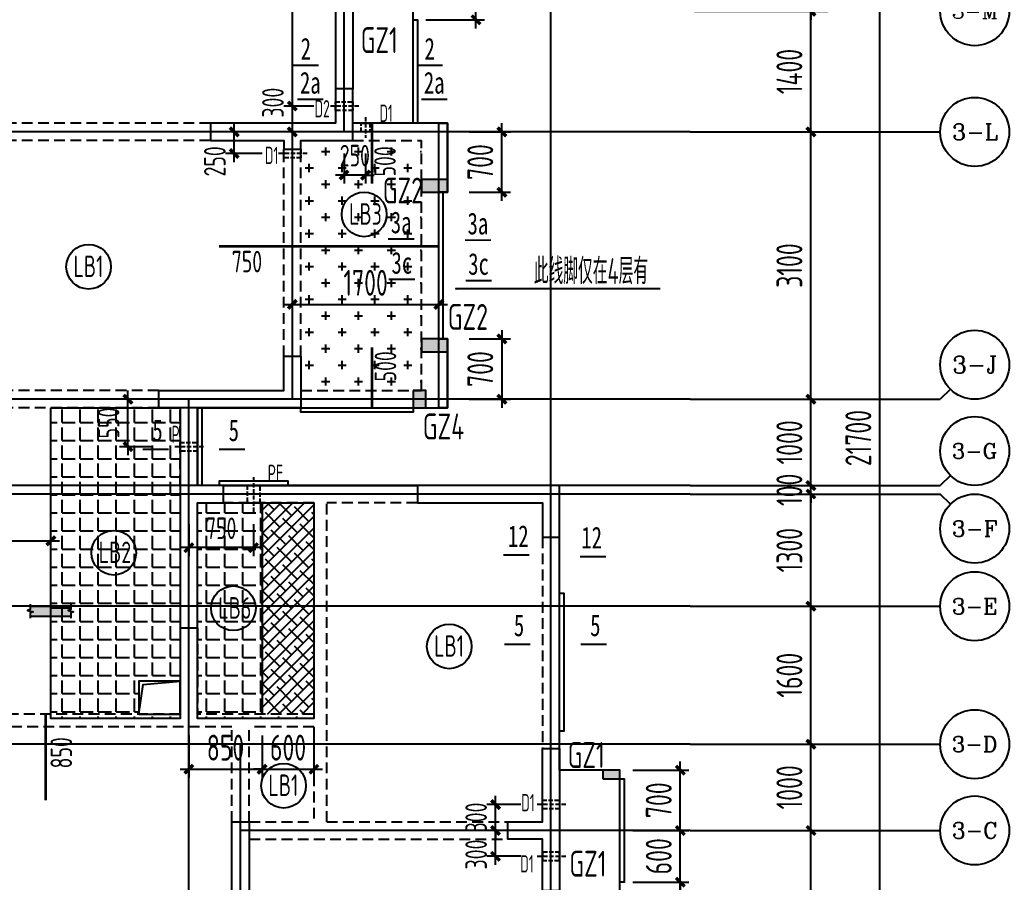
# Model space of a CAD drawing. Header units: millimetres. Extents: x -133666 to 880576, y -269375 to 86941.
# Drawn here: x 206039 to 217515, y 5109 to 15109 of the extents above; entities that cross this region are included whole.
import ezdxf
from ezdxf.enums import TextEntityAlignment as Align

# ---------------------------------------------------------------- set-up
doc = ezdxf.new("R2010")
doc.units = ezdxf.units.MM
doc.header["$LTSCALE"] = 1000
for name, pattern in [('CENTER', [50.8, 31.75, -6.35, 6.35, -6.35]), ('CONTINOUS', [0]), ('DASH', [0.35, 0.25, -0.1]), ('HIDDEN2', [0.1875, 0.125, -0.0625])]:
    doc.linetypes.add(name, pattern=pattern)
doc.layers.get('0').update_dxf_attribs({"linetype": 'CONTINUOUS'})
doc.layers.get('Defpoints').update_dxf_attribs({"color": 6, "linetype": 'CONTINUOUS'})
for name, color, linetype in [('A-外装饰线脚', 7, 'CONTINUOUS'), ('A-线脚看线', 9, 'CONTINUOUS'), ('A-设备穿墙洞', 161, 'CONTINUOUS'), ('AXIS', 253, 'CENTER'), ('AXIS_TEXT', 7, 'CONTINUOUS'), ('DIM', 3, 'CONTINUOUS'), ('DIM1', 3, 'CONTINUOUS'), ('JG1', 3, 'CONTINUOUS'), ('填充', 8, 'CONTINUOUS'), ('墙', 6, 'CONTINUOUS'), ('挑板', 3, 'CONTINUOUS'), ('板筋', 6, 'CONTINUOUS'), ('柱', 2, 'CONTINUOUS'), ('梁', 4, 'HIDDEN2'), ('模板线', 3, 'CONTINUOUS'), ('洞口', 5, 'CONTINUOUS'), ('钢筋_文字', 7, 'CONTINUOUS'), ('钢筋长度标注', 7, 'CONTINUOUS')]:
    doc.layers.add(name, color=color, linetype=linetype)
doc.styles.add('_TCH_AXIS', font='COMPLEX', dxfattribs={"bigfont": 'GBCBIG'})
doc.styles.add('COMPLEX', font='COMPLEX')
doc.styles.add('TSSD_BOLD', font='tssdeng2.shx', dxfattribs={"width": 0.7, "height": 250, "bigfont": 'CHINA.shx'})
doc.styles.add('TSSD_Dimension', font='tssdeng.shx', dxfattribs={"width": 0.7, "bigfont": 'Hztxt.shx'})
doc.styles.add('ZZ', font='tssdeng.shx', dxfattribs={"width": 0.7, "bigfont": 'tssdchn.shx'})
doc.styles.add('zzt', font='tssdeng.shx', dxfattribs={"width": 0.7, "height": 300, "bigfont": 'tssdchn.shx'})
doc.styles.add('钢筋长度', font='tssdeng.shx', dxfattribs={"width": 0.7, "height": 300, "bigfont": 'tssdchn.shx'})
doc.styles.add('黑体', font='simhei.ttf')
doc.dimstyles.new('DIM_1_100', dxfattribs={"dimtxt": 300, "dimasz": 100, "dimexe": 200, "dimexo": 50, "dimgap": 100, "dimtad": 1, "dimdec": 0, "dimzin": 0, "dimdsep": 46, "dimtxsty": 'zzt', "dimblk": 'ARCHTICK', "dimcen": 0, "dimclrt": 7, "dimadec": 0, "dimazin": 0, "dimtfac": 1, "dimtdec": 0, "dimtix": 1, "dimtmove": 2, "dimatfit": 0, "dimldrblk": 'ARCHTICK', "dimfxl": 0, "dimtolj": 1, "dimarcsym": 0})
doc.dimstyles.new('TSSD_100_100', dxfattribs={"dimtxt": 300, "dimasz": 100, "dimexe": 100, "dimexo": 250, "dimgap": 100, "dimtad": 1, "dimdec": 0, "dimzin": 0, "dimdsep": 46, "dimtxsty": 'ZZ', "dimblk": 'ARCHTICK', "dimcen": 0, "dimdle": 100, "dimclrd": 256, "dimclrt": 7, "dimadec": 0, "dimazin": 0, "dimtfac": 1, "dimtdec": 0, "dimtix": 1, "dimtmove": 2, "dimatfit": 3, "dimfxl": 0, "dimtolj": 1, "dimtzin": 0, "dimarcsym": 0})
pattern_1 = [(0, (164200, 1008.83), (0, 209.55), [152.4, -57.15]), (90, (164200, 1008.83), (-209.55, 1e-14), [152.4, -57.15])]

# ---------------------------------------------------------------- blocks, each defined once
blk = doc.blocks.new('_ArchTick')
at = {"color": 0, "linetype": 'ByBlock', "const_width": 0.4}
blk.add_lwpolyline([(-0.5, -0.5), (0.5, 0.5)], dxfattribs=at)
blk = doc.blocks.new('*D1068')
at = {"layer": 'Defpoints', "color": 0}
for p in [(208000, 7059), (208850, 7059), (208850, 6419)]:
    blk.add_point(p, dxfattribs=at)
at = {"layer": 'DIM', "color": 0, "lineweight": -2}
for p, q in [((208000, 6809), (208000, 6319)), ((208850, 6809), (208850, 6319))]:
    blk.add_line(p, q, dxfattribs=at)
at = {"layer": 'DIM', "lineweight": -2}
blk.add_line((207900, 6419), (208950, 6419), dxfattribs=at)
at = {"layer": 'DIM', "lineweight": -2, "xscale": 100, "yscale": 100, "zscale": 100, "rotation": 180}
blk.add_blockref('_ArchTick', (208000, 6419), dxfattribs=at)
at = {"layer": 'DIM', "lineweight": -2, "xscale": 100, "yscale": 100, "zscale": 100}
blk.add_blockref('_ArchTick', (208850, 6419), dxfattribs=at)
at = {"layer": 'DIM', "color": 7, "insert": (208425, 6669), "char_height": 300, "attachment_point": 5, "style": 'ZZ'}
blk.add_mtext('\\A1;850', dxfattribs=at)
blk = doc.blocks.new('*D1069')
at = {"layer": 'Defpoints', "color": 0}
for p in [(208850, 7059), (209450, 7059), (209450, 6419)]:
    blk.add_point(p, dxfattribs=at)
at = {"layer": 'DIM', "color": 0, "lineweight": -2}
for p, q in [((208850, 6809), (208850, 6319)), ((209450, 6809), (209450, 6319))]:
    blk.add_line(p, q, dxfattribs=at)
at = {"layer": 'DIM', "lineweight": -2}
for p, q in [((208850, 6419), (208750, 6419)), ((208850, 6419), (209450, 6419)), ((209450, 6419), (209550, 6419))]:
    blk.add_line(p, q, dxfattribs=at)
at = {"layer": 'DIM', "lineweight": -2, "xscale": 100, "yscale": 100, "zscale": 100}
blk.add_blockref('_ArchTick', (208850, 6419), dxfattribs=at)
at = {"layer": 'DIM', "lineweight": -2, "xscale": 100, "yscale": 100, "zscale": 100, "rotation": 180}
blk.add_blockref('_ArchTick', (209450, 6419), dxfattribs=at)
at = {"layer": 'DIM', "color": 7, "insert": (209150, 6669), "char_height": 300, "attachment_point": 5, "style": 'ZZ'}
blk.add_mtext('\\A1;600', dxfattribs=at)
blk = doc.blocks.new('*D1071')
at = {"layer": 'Defpoints', "color": 0}
for p in [(210900, 11809), (209200, 11019), (210900, 11019)]:
    blk.add_point(p, dxfattribs=at)
at = {"layer": 'DIM', "color": 0, "lineweight": -2}
for p, q in [((209200, 11269), (209200, 11909)), ((210900, 11269), (210900, 11909))]:
    blk.add_line(p, q, dxfattribs=at)
at = {"layer": 'DIM', "lineweight": -2}
blk.add_line((209100, 11809), (211000, 11809), dxfattribs=at)
at = {"layer": 'DIM', "lineweight": -2, "xscale": 100, "yscale": 100, "zscale": 100, "rotation": 180}
blk.add_blockref('_ArchTick', (209200, 11809), dxfattribs=at)
at = {"layer": 'DIM', "lineweight": -2, "xscale": 100, "yscale": 100, "zscale": 100}
blk.add_blockref('_ArchTick', (210900, 11809), dxfattribs=at)
at = {"layer": 'DIM', "color": 7, "insert": (210050, 12059), "char_height": 300, "attachment_point": 5, "style": 'ZZ'}
blk.add_mtext('\\A1;1700', dxfattribs=at)
blk = doc.blocks.new('*D1089')
at = {"layer": 'Defpoints', "color": 0}
for p in [(206400, 9069), (205000, 8409), (206400, 8409)]:
    blk.add_point(p, dxfattribs=at)
at = {"layer": 'DIM', "lineweight": -2}
blk.add_line((204900, 9069), (206500, 9069), dxfattribs=at)
at = {"layer": 'DIM', "color": 0, "lineweight": -2}
for p, q in [((205000, 8659), (205000, 9169)), ((206400, 8659), (206400, 9169))]:
    blk.add_line(p, q, dxfattribs=at)
at = {"layer": 'DIM', "lineweight": -2, "xscale": 100, "yscale": 100, "zscale": 100, "rotation": 180}
blk.add_blockref('_ArchTick', (205000, 9069), dxfattribs=at)
at = {"layer": 'DIM', "lineweight": -2, "xscale": 100, "yscale": 100, "zscale": 100}
blk.add_blockref('_ArchTick', (206400, 9069), dxfattribs=at)
at = {"layer": 'DIM', "color": 7, "insert": (205700, 9319), "char_height": 300, "attachment_point": 5, "style": 'ZZ'}
blk.add_mtext('\\A1;1400', dxfattribs=at)
blk = doc.blocks.new('*D1122')
at = {"layer": 'Defpoints', "color": 0}
for p in [(212900, 6409), (213700, 6409), (212900, 5709)]:
    blk.add_point(p, dxfattribs=at)
at = {"layer": 'DIM', "lineweight": -2}
blk.add_line((213700, 5609), (213700, 6509), dxfattribs=at)
at = {"layer": 'DIM', "color": 0, "lineweight": -2}
for p, q in [((213150, 6409), (213800, 6409)), ((213150, 5709), (213800, 5709))]:
    blk.add_line(p, q, dxfattribs=at)
at = {"layer": 'DIM', "lineweight": -2, "xscale": 100, "yscale": 100, "zscale": 100}
for p, rotation in [((213700, 6409), 90), ((213700, 5709), 270)]:
    blk.add_blockref('_ArchTick', p, dxfattribs=dict(at, rotation=rotation))
at = {"layer": 'DIM', "color": 7, "insert": (213450, 6059), "char_height": 300, "attachment_point": 5, "rotation": 90, "style": 'ZZ'}
blk.add_mtext('\\A1;700', dxfattribs=at)
blk = doc.blocks.new('*D1123')
at = {"layer": 'Defpoints', "color": 0}
for p in [(211000, 11409), (211000, 10709), (211630, 10709)]:
    blk.add_point(p, dxfattribs=at)
at = {"layer": 'DIM', "lineweight": -2}
blk.add_line((211630, 11509), (211630, 10609), dxfattribs=at)
at = {"layer": 'DIM', "color": 0, "lineweight": -2}
for p, q in [((211250, 11409), (211730, 11409)), ((211250, 10709), (211730, 10709))]:
    blk.add_line(p, q, dxfattribs=at)
at = {"layer": 'DIM', "lineweight": -2, "xscale": 100, "yscale": 100, "zscale": 100}
for p, rotation in [((211630, 11409), 90), ((211630, 10709), 270)]:
    blk.add_blockref('_ArchTick', p, dxfattribs=dict(at, rotation=rotation))
at = {"layer": 'DIM', "color": 7, "insert": (211380, 11059), "char_height": 300, "attachment_point": 5, "rotation": 90, "style": 'ZZ'}
blk.add_mtext('\\A1;700', dxfattribs=at)
blk = doc.blocks.new('*D1124')
at = {"layer": 'Defpoints', "color": 0}
for p in [(211000, 13809), (211630, 13809), (211000, 13109)]:
    blk.add_point(p, dxfattribs=at)
at = {"layer": 'DIM', "lineweight": -2}
blk.add_line((211630, 13009), (211630, 13909), dxfattribs=at)
at = {"layer": 'DIM', "color": 0, "lineweight": -2}
for p, q in [((211250, 13809), (211730, 13809)), ((211250, 13109), (211730, 13109))]:
    blk.add_line(p, q, dxfattribs=at)
at = {"layer": 'DIM', "lineweight": -2, "xscale": 100, "yscale": 100, "zscale": 100}
for p, rotation in [((211630, 13809), 90), ((211630, 13109), 270)]:
    blk.add_blockref('_ArchTick', p, dxfattribs=dict(at, rotation=rotation))
at = {"layer": 'DIM', "color": 7, "insert": (211380, 13459), "char_height": 300, "attachment_point": 5, "rotation": 90, "style": 'ZZ'}
blk.add_mtext('\\A1;700', dxfattribs=at)
blk = doc.blocks.new('*D1125')
at = {"layer": 'Defpoints', "color": 0}
for p in [(210500, 17109), (211330, 17109), (210500, 15109)]:
    blk.add_point(p, dxfattribs=at)
at = {"layer": 'DIM', "color": 0, "lineweight": -2}
for p, q in [((210750, 17109), (211430, 17109)), ((210750, 15109), (211430, 15109))]:
    blk.add_line(p, q, dxfattribs=at)
at = {"layer": 'DIM', "lineweight": -2}
blk.add_line((211330, 15009), (211330, 17209), dxfattribs=at)
at = {"layer": 'DIM', "lineweight": -2, "xscale": 100, "yscale": 100, "zscale": 100}
for p, rotation in [((211330, 17109), 90), ((211330, 15109), 270)]:
    blk.add_blockref('_ArchTick', p, dxfattribs=dict(at, rotation=rotation))
at = {"layer": 'DIM', "color": 7, "insert": (211080, 16109), "char_height": 300, "attachment_point": 5, "rotation": 90, "style": 'ZZ'}
blk.add_mtext('\\A1;2000', dxfattribs=at)
blk = doc.blocks.new('$1292675')
at = {"layer": 'JG1'}
blk.add_hatch(color=8, dxfattribs=at).paths.add_polyline_path([(502, 20), (502, 64), (470, 74), (534, 91), (502, 101), (502, 140), (262, 140), (262, 120), (32, 120), (32, 101), (64, 91), (0, 74), (32, 64), (32, 20)])
for p, q in [((262, 120), (32, 120)), ((502, 140), (262, 140)), ((262, 140), (262, 120)), ((32, 20), (502, 20))]:
    blk.add_line(p, q, dxfattribs=at)
for points in [[(32, 165), (32, 101), (64, 91), (0, 74), (32, 64), (32, 0)], [(502, 165), (502, 101), (534, 91), (470, 74), (502, 64), (502, 0)]]:
    blk.add_lwpolyline(points, dxfattribs=at)
blk = doc.blocks.new('$1830090')
at = {"layer": '模板线', "color": 4, "const_width": 22.7}
for points in [[(0, 13), (302, 13)], [(891, 0), (1193, 0)]]:
    blk.add_lwpolyline(points, dxfattribs=at)
at = {"layer": '模板线', "color": 0, "style": '黑体', "width": 0.7}
for p in [(151, 206), (1041, 193)]:
    blk.add_text('3a', height=252, dxfattribs=at).set_placement(p, align=Align.MIDDLE_CENTER)
blk = doc.blocks.new('$1971917')
at = {"layer": '模板线', "color": 4, "const_width": 22.7}
for points in [[(0, 13), (302, 13)], [(891, 0), (1193, 0)]]:
    blk.add_lwpolyline(points, dxfattribs=at)
at = {"layer": '模板线', "color": 0, "style": '黑体', "width": 0.7}
for p in [(151, 206), (1041, 193)]:
    blk.add_text('3c', height=252, dxfattribs=at).set_placement(p, align=Align.MIDDLE_CENTER)
blk = doc.blocks.new('$1479726')
at = {"layer": '模板线', "color": 4, "const_width": 22.7}
for points in [[(0, 0), (302, 0)], [(886, 0), (1188, 0)]]:
    blk.add_lwpolyline(points, dxfattribs=at)
at = {"layer": '模板线', "color": 0, "style": '黑体', "width": 0.7}
for p in [(172, 220), (1057, 220)]:
    blk.add_text('5', height=252, dxfattribs=at).set_placement(p, align=Align.MIDDLE_CENTER)
blk = doc.blocks.new('$1893412')
at = {"layer": '模板线', "color": 4, "const_width": 22.7}
for points in [[(0, 17), (302, 17)], [(886, 0), (1188, 0)]]:
    blk.add_lwpolyline(points, dxfattribs=at)
at = {"layer": '模板线', "color": 0, "style": '黑体', "width": 0.7}
for p in [(172, 237), (1023, 220)]:
    blk.add_text('12', height=252, dxfattribs=at).set_placement(p, align=Align.MIDDLE_CENTER)
blk = doc.blocks.new('$1324012')
at = {"layer": '模板线', "color": 4, "const_width": 22.7}
for points in [[(0, 0), (302, 0)], [(1438, 0), (1740, 0)]]:
    blk.add_lwpolyline(points, dxfattribs=at)
at = {"layer": '模板线', "color": 0, "style": '黑体', "width": 0.7}
for p in [(151, 193), (1588, 193)]:
    blk.add_text('2', height=252, dxfattribs=at).set_placement(p, align=Align.MIDDLE_CENTER)
blk = doc.blocks.new('$1710966')
at = {"layer": '模板线', "color": 4, "const_width": 22.7}
for points in [[(0, 0), (302, 0)], [(1438, 0), (1740, 0)]]:
    blk.add_lwpolyline(points, dxfattribs=at)
at = {"layer": '模板线', "color": 0, "style": '黑体', "width": 0.7}
for p in [(151, 193), (1588, 193)]:
    blk.add_text('2a', height=252, dxfattribs=at).set_placement(p, align=Align.MIDDLE_CENTER)
blk = doc.blocks.new('*D1045')
at = {"layer": 'Defpoints', "color": 0}
for p in [(212900, 5109), (213700, 5109), (212900, 3109)]:
    blk.add_point(p, dxfattribs=at)
at = {"layer": 'DIM', "lineweight": -2}
blk.add_line((213700, 3009), (213700, 5209), dxfattribs=at)
at = {"layer": 'DIM', "color": 0, "lineweight": -2}
for p, q in [((213150, 5109), (213800, 5109)), ((213150, 3109), (213800, 3109))]:
    blk.add_line(p, q, dxfattribs=at)
at = {"layer": 'DIM', "lineweight": -2, "xscale": 100, "yscale": 100, "zscale": 100}
for p, rotation in [((213700, 5109), 90), ((213700, 3109), 270)]:
    blk.add_blockref('_ArchTick', p, dxfattribs=dict(at, rotation=rotation))
at = {"layer": 'DIM', "color": 7, "insert": (213450, 4109), "char_height": 300, "attachment_point": 5, "rotation": 90, "style": 'ZZ'}
blk.add_mtext('\\A1;2000', dxfattribs=at)
blk = doc.blocks.new('*D1046')
at = {"layer": 'Defpoints', "color": 0}
for p in [(212900, 5709), (213700, 5709), (212900, 5109)]:
    blk.add_point(p, dxfattribs=at)
at = {"layer": 'DIM', "lineweight": -2}
for p, q in [((213700, 5709), (213700, 5809)), ((213700, 5109), (213700, 5709)), ((213700, 5109), (213700, 5009))]:
    blk.add_line(p, q, dxfattribs=at)
at = {"layer": 'DIM', "color": 0, "lineweight": -2}
for p, q in [((213150, 5709), (213800, 5709)), ((213150, 5109), (213800, 5109))]:
    blk.add_line(p, q, dxfattribs=at)
at = {"layer": 'DIM', "lineweight": -2, "xscale": 100, "yscale": 100, "zscale": 100}
for p, rotation in [((213700, 5709), 270), ((213700, 5109), 90)]:
    blk.add_blockref('_ArchTick', p, dxfattribs=dict(at, rotation=rotation))
at = {"layer": 'DIM', "color": 7, "insert": (213450, 5409), "char_height": 300, "attachment_point": 5, "rotation": 90, "style": 'ZZ'}
blk.add_mtext('\\A1;600', dxfattribs=at)
blk = doc.blocks.new('$1642317')
at = {"layer": '洞口'}
blk.add_lwpolyline([(43120, 0), (43600, 0), (43600, 380), (43120, 380)], close=True, dxfattribs=at)
blk.add_lwpolyline([(43120, 0), (43168, 342), (43600, 380)], dxfattribs=at)
blk = doc.blocks.new('*D887')
at = {"layer": 'Defpoints', "color": 0}
for p in [(49615, 4700), (51015, 4700), (49615, 0)]:
    blk.add_point(p, dxfattribs=at)
at = {"layer": 'DIM1', "color": 0, "lineweight": -2}
for p, q in [((49665, 4700), (51215, 4700)), ((51015, 0), (51015, 4700)), ((49665, 0), (51215, 0))]:
    blk.add_line(p, q, dxfattribs=at)
at = {"layer": 'DIM1', "color": 0, "lineweight": -2, "xscale": 100, "yscale": 100, "zscale": 100}
for p, rotation in [((51015, 4700), 90), ((51015, 0), 270)]:
    blk.add_blockref('_ArchTick', p, dxfattribs=dict(at, rotation=rotation))
at = {"layer": 'DIM1', "color": 7, "insert": (50765, 2350), "char_height": 300, "attachment_point": 5, "rotation": 90, "style": 'zzt'}
blk.add_mtext('\\A1;4700', dxfattribs=at)
blk = doc.blocks.new('*D888')
at = {"layer": 'Defpoints', "color": 0}
for p in [(49615, 5700), (51015, 5700), (49615, 4700)]:
    blk.add_point(p, dxfattribs=at)
at = {"layer": 'DIM1', "color": 0, "lineweight": -2}
for p, q in [((49665, 5700), (51215, 5700)), ((51015, 4700), (51015, 5700)), ((49665, 4700), (51215, 4700))]:
    blk.add_line(p, q, dxfattribs=at)
at = {"layer": 'DIM1', "color": 0, "lineweight": -2, "xscale": 100, "yscale": 100, "zscale": 100}
for p, rotation in [((51015, 5700), 90), ((51015, 4700), 270)]:
    blk.add_blockref('_ArchTick', p, dxfattribs=dict(at, rotation=rotation))
at = {"layer": 'DIM1', "color": 7, "insert": (50765, 5200), "char_height": 300, "attachment_point": 5, "rotation": 90, "style": 'zzt'}
blk.add_mtext('\\A1;1000', dxfattribs=at)
blk = doc.blocks.new('*D889')
at = {"layer": 'Defpoints', "color": 0}
for p in [(49615, 7300), (51015, 7300), (49615, 5700)]:
    blk.add_point(p, dxfattribs=at)
at = {"layer": 'DIM1', "color": 0, "lineweight": -2}
for p, q in [((49665, 7300), (51215, 7300)), ((51015, 5700), (51015, 7300)), ((49665, 5700), (51215, 5700))]:
    blk.add_line(p, q, dxfattribs=at)
at = {"layer": 'DIM1', "color": 0, "lineweight": -2, "xscale": 100, "yscale": 100, "zscale": 100}
for p, rotation in [((51015, 7300), 90), ((51015, 5700), 270)]:
    blk.add_blockref('_ArchTick', p, dxfattribs=dict(at, rotation=rotation))
at = {"layer": 'DIM1', "color": 7, "insert": (50765, 6500), "char_height": 300, "attachment_point": 5, "rotation": 90, "style": 'zzt'}
blk.add_mtext('\\A1;1600', dxfattribs=at)
blk = doc.blocks.new('*D890')
at = {"layer": 'Defpoints', "color": 0}
for p in [(49615, 8600), (51015, 8600), (49615, 7300)]:
    blk.add_point(p, dxfattribs=at)
at = {"layer": 'DIM1', "color": 0, "lineweight": -2}
for p, q in [((49665, 8600), (51215, 8600)), ((51015, 7300), (51015, 8600)), ((49665, 7300), (51215, 7300))]:
    blk.add_line(p, q, dxfattribs=at)
at = {"layer": 'DIM1', "color": 0, "lineweight": -2, "xscale": 100, "yscale": 100, "zscale": 100}
for p, rotation in [((51015, 8600), 90), ((51015, 7300), 270)]:
    blk.add_blockref('_ArchTick', p, dxfattribs=dict(at, rotation=rotation))
at = {"layer": 'DIM1', "color": 7, "insert": (50765, 7950), "char_height": 300, "attachment_point": 5, "rotation": 90, "style": 'zzt'}
blk.add_mtext('\\A1;1300', dxfattribs=at)
blk = doc.blocks.new('*D891')
at = {"layer": 'Defpoints', "color": 0}
for p in [(49615, 8700), (51015, 8700), (49615, 8600)]:
    blk.add_point(p, dxfattribs=at)
at = {"layer": 'DIM1', "color": 0, "lineweight": -2}
for p, q in [((51015, 8700), (51015, 8800)), ((49665, 8700), (51215, 8700)), ((51015, 8600), (51015, 8700)), ((49665, 8600), (51215, 8600)), ((51015, 8600), (51015, 8500))]:
    blk.add_line(p, q, dxfattribs=at)
at = {"layer": 'DIM1', "color": 0, "lineweight": -2, "xscale": 100, "yscale": 100, "zscale": 100}
for p, rotation in [((51015, 8700), 270), ((51015, 8600), 90)]:
    blk.add_blockref('_ArchTick', p, dxfattribs=dict(at, rotation=rotation))
at = {"layer": 'DIM1', "color": 7, "insert": (50765, 8650), "char_height": 300, "attachment_point": 5, "rotation": 90, "style": 'zzt'}
blk.add_mtext('\\A1;100', dxfattribs=at)
blk = doc.blocks.new('*D892')
at = {"layer": 'Defpoints', "color": 0}
for p in [(49615, 9700), (51015, 9700), (49615, 8700)]:
    blk.add_point(p, dxfattribs=at)
at = {"layer": 'DIM1', "color": 0, "lineweight": -2}
for p, q in [((49665, 9700), (51215, 9700)), ((51015, 8700), (51015, 9700)), ((49665, 8700), (51215, 8700))]:
    blk.add_line(p, q, dxfattribs=at)
at = {"layer": 'DIM1', "color": 0, "lineweight": -2, "xscale": 100, "yscale": 100, "zscale": 100}
for p, rotation in [((51015, 9700), 90), ((51015, 8700), 270)]:
    blk.add_blockref('_ArchTick', p, dxfattribs=dict(at, rotation=rotation))
at = {"layer": 'DIM1', "color": 7, "insert": (50765, 9200), "char_height": 300, "attachment_point": 5, "rotation": 90, "style": 'zzt'}
blk.add_mtext('\\A1;1000', dxfattribs=at)
blk = doc.blocks.new('*D893')
at = {"layer": 'Defpoints', "color": 0}
for p in [(49615, 12800), (51015, 12800), (49615, 9700)]:
    blk.add_point(p, dxfattribs=at)
at = {"layer": 'DIM1', "color": 0, "lineweight": -2}
for p, q in [((49665, 12800), (51215, 12800)), ((51015, 9700), (51015, 12800)), ((49665, 9700), (51215, 9700))]:
    blk.add_line(p, q, dxfattribs=at)
at = {"layer": 'DIM1', "color": 0, "lineweight": -2, "xscale": 100, "yscale": 100, "zscale": 100}
for p, rotation in [((51015, 12800), 90), ((51015, 9700), 270)]:
    blk.add_blockref('_ArchTick', p, dxfattribs=dict(at, rotation=rotation))
at = {"layer": 'DIM1', "color": 7, "insert": (50765, 11250), "char_height": 300, "attachment_point": 5, "rotation": 90, "style": 'zzt'}
blk.add_mtext('\\A1;3100', dxfattribs=at)
blk = doc.blocks.new('*D894')
at = {"layer": 'Defpoints', "color": 0}
for p in [(49615, 14200), (51015, 14200), (49615, 12800)]:
    blk.add_point(p, dxfattribs=at)
at = {"layer": 'DIM1', "color": 0, "lineweight": -2}
for p, q in [((49665, 14200), (51215, 14200)), ((51015, 12800), (51015, 14200)), ((49665, 12800), (51215, 12800))]:
    blk.add_line(p, q, dxfattribs=at)
at = {"layer": 'DIM1', "color": 0, "lineweight": -2, "xscale": 100, "yscale": 100, "zscale": 100}
for p, rotation in [((51015, 14200), 90), ((51015, 12800), 270)]:
    blk.add_blockref('_ArchTick', p, dxfattribs=dict(at, rotation=rotation))
at = {"layer": 'DIM1', "color": 7, "insert": (50765, 13500), "char_height": 300, "attachment_point": 5, "rotation": 90, "style": 'zzt'}
blk.add_mtext('\\A1;1400', dxfattribs=at)
blk = doc.blocks.new('*D895')
at = {"layer": 'Defpoints', "color": 0}
for p in [(49615, 14600), (51015, 14600), (49615, 14200)]:
    blk.add_point(p, dxfattribs=at)
at = {"layer": 'DIM1', "color": 0, "lineweight": -2}
for p, q in [((51015, 14600), (51015, 14700)), ((49665, 14600), (51215, 14600)), ((51015, 14200), (51015, 14600)), ((49665, 14200), (51215, 14200)), ((51015, 14200), (51015, 14100))]:
    blk.add_line(p, q, dxfattribs=at)
at = {"layer": 'DIM1', "color": 0, "lineweight": -2, "xscale": 100, "yscale": 100, "zscale": 100}
for p, rotation in [((51015, 14600), 270), ((51015, 14200), 90)]:
    blk.add_blockref('_ArchTick', p, dxfattribs=dict(at, rotation=rotation))
at = {"layer": 'DIM1', "color": 7, "insert": (50765, 14400), "char_height": 300, "attachment_point": 5, "rotation": 90, "style": 'zzt'}
blk.add_mtext('\\A1;400', dxfattribs=at)
blk = doc.blocks.new('*D899')
at = {"layer": 'Defpoints', "color": 0}
for p in [(49615, 20100), (51815, 20100), (49615, -1600)]:
    blk.add_point(p, dxfattribs=at)
at = {"layer": 'DIM1', "color": 0, "lineweight": -2}
for p, q in [((49665, 20100), (52015, 20100)), ((51815, -1600), (51815, 20100)), ((49665, -1600), (52015, -1600))]:
    blk.add_line(p, q, dxfattribs=at)
at = {"layer": 'DIM1', "color": 0, "lineweight": -2, "xscale": 100, "yscale": 100, "zscale": 100}
for p, rotation in [((51815, 20100), 90), ((51815, -1600), 270)]:
    blk.add_blockref('_ArchTick', p, dxfattribs=dict(at, rotation=rotation))
at = {"layer": 'DIM1', "color": 7, "insert": (51565, 9250), "char_height": 300, "attachment_point": 5, "rotation": 90, "style": 'zzt'}
blk.add_mtext('\\A1;21700', dxfattribs=at)
blk = doc.blocks.new('_AXISO')
blk.add_circle((0, 0), 0.5)
at = {"layer": 'AXIS_TEXT', "style": 'COMPLEX', "width": 1.041667}
blk.add_attdef('A', text='', height=0.56, dxfattribs=at).set_placement((-0.25, -0.28), (0.25, -0.28), align=Align.FIT)
blk = doc.blocks.new('$1466424')
at = {"layer": '板筋', "const_width": 30}
for points in [[(46025, 13904), (46025, 14604)], [(44250, 13176), (46800, 13176)], [(46025, 11304), (46025, 12004)], [(42238, 6754), (42238, 7754)]]:
    blk.add_lwpolyline(points, dxfattribs=at)
at = {"layer": '钢筋_文字'}
for centre in [(45933, 13547, 0), (42737, 12940, 0), (43029, 9624, 0), (44416, 8980, 0), (46920, 8538, 0), (44998, 6923)]:
    blk.add_circle(centre, 259, dxfattribs=at)
at = {"layer": '钢筋_文字', "style": 'TSSD_BOLD', "width": 0.7}
for s, p in [('LB3', (45758, 13427, 0)), ('LB1', (42562, 12820, 0)), ('LB2', (42854, 9504, 0)), ('LB6', (44241, 8859, 0)), ('LB1', (46745, 8418, 0)), ('LB1', (44823, 6803))]:
    blk.add_text(s, height=250, dxfattribs=at).set_placement(p)
at = {"layer": '钢筋长度标注', "style": '钢筋长度', "width": 0.7}
for s, p in [('500', (46300, 13987)), ('500', (46305, 11610)), ('850', (42545, 7123))]:
    blk.add_text(s, height=250, rotation=90, dxfattribs=at).set_placement(p)
blk.add_text('750', height=250, dxfattribs=at).set_placement((44397, 12875))
blk = doc.blocks.new('$133032')
at = {"layer": '挑板'}
blk.add_lwpolyline([(48900, 5800), (48900, 7200), (48200, 7200), (48200, 10500), (44000, 10500), (44000, 11400), (46900, 11400), (46900, 12200), (46800, 12200), (46800, 13900), (46900, 13900), (46900, 14700), (46500, 14700), (46500, 16000)], dxfattribs=at)
blk = doc.blocks.new('$1839168')
at = {"layer": '柱'}
blk.add_hatch(color=8, dxfattribs=at).paths.add_polyline_path([(0, 200), (0, 0), (100, 0), (100, 200)])
at = {"layer": '柱', "color": 3, "elevation": 0}
blk.add_lwpolyline([(0, 200), (0, 0), (100, 0), (100, 200)], close=True, dxfattribs=at)
blk = doc.blocks.new('$1981617')
at = {"layer": '柱'}
blk.add_hatch(color=8, dxfattribs=at).paths.add_polyline_path([(150, 0), (150, 300), (0, 300), (0, 0)])
at = {"layer": '柱', "color": 3, "elevation": 0}
blk.add_lwpolyline([(150, 0), (150, 300), (0, 300), (0, 0)], close=True, dxfattribs=at)
blk = doc.blocks.new('$1617331')
at = {"layer": '柱'}
blk.add_hatch(color=8, dxfattribs=at).paths.add_polyline_path([(200, 150), (0, 150), (0, 0), (200, 0)])
at = {"layer": '柱', "color": 3, "elevation": 0}
blk.add_lwpolyline([(200, 150), (0, 150), (0, 0), (200, 0)], close=True, dxfattribs=at)
blk = doc.blocks.new('$1222607')
at = {"layer": '柱', "rotation": 90}
for name, p in [('$1981617', (46900, 13900, 0)), ('$1981617', (46900, 12050, 0)), ('$1617331', (46650, 11400, 0)), ('$1839168', (48900, 7100, 0))]:
    blk.add_blockref(name, p, dxfattribs=at)
blk = doc.blocks.new('$1413619')
at = {"layer": 'A-线脚看线', "color": 5, "elevation": 0}
for points in [[(46550, 15850), (46600, 15850), (46600, 14650)], [(46900, 12150), (46900, 13850)], [(44100, 11350), (44100, 10450)], [(46550, 11350), (46550, 11300), (45250, 11300), (45250, 11350)], [(45100, 10450), (45100, 10500), (44300, 10500), (44300, 10450)], [(48250, 9200), (48300, 9200), (48300, 7600), (48250, 7600)], [(48950, 7050), (49000, 7050), (49000, 5850), (48950, 5850)]]:
    blk.add_lwpolyline(points, dxfattribs=at)
blk = doc.blocks.new('$1295222')
at = {"layer": 'A-外装饰线脚', "color": 23, "elevation": 0}
for points in [[(46900, 14850), (47000, 14850), (47000, 14050), (46900, 14050)], [(46900, 12350), (47000, 12350), (47000, 11550), (46900, 11550)]]:
    blk.add_lwpolyline(points, dxfattribs=at)
blk = doc.blocks.new('$1276262')
at = {"layer": 'A-设备穿墙洞', "linetype": 'DASH', "ltscale": 0.2}
for points in [[(3018, 9317), (2683, 9317)], [(3600, 8963), (3600, 8563)], [(7221, 5167), (6883, 5167)], [(7221, 4567), (6883, 4567)], [(7221, 1267), (6883, 1267)], [(50, 339), (50, 0)]]:
    blk.add_lwpolyline(points, dxfattribs=at)
for points in [[(2950, 9367), (2950, 9267), (2750, 9267), (2750, 9367)], [(3675, 8867), (3525, 8867), (3525, 8667), (3675, 8667)], [(6950, 5117), (6950, 5217), (7150, 5217), (7150, 5117)], [(6950, 4617), (6950, 4517), (7150, 4517), (7150, 4617)], [(6950, 1317), (6950, 1217), (7150, 1217), (7150, 1317)], [(0, 67), (100, 67), (100, 267), (0, 267)]]:
    blk.add_lwpolyline(points, close=True, dxfattribs=at)
at = {"layer": 'A-设备穿墙洞', "color": 7, "linetype": 'DASH', "ltscale": 0.2, "style": 'zzt', "width": 0.6}
for s, p in [('P', (2648, 9360)), ('PF', (3765, 8908)), ('D1', (6705, 5089)), ('D1', (6694, 4380)), ('D1', (6694, 1082)), ('D2', (207, 331))]:
    blk.add_text(s, height=200, dxfattribs=at).set_placement(p)
blk = doc.blocks.new('*D1030')
at = {"layer": 'Defpoints', "color": 0}
for p in [(48357, 5248), (48900, 5248, 0), (48900, 4948)]:
    blk.add_point(p, dxfattribs=at)
at = {"layer": 'DIM1', "color": 3, "lineweight": -2}
for p, q in [((48357, 4848), (48357, 5348)), ((48650, 5248), (48257, 5248)), ((48650, 4948), (48257, 4948))]:
    blk.add_line(p, q, dxfattribs=at)
at = {"layer": 'DIM1', "color": 3, "lineweight": -2, "xscale": 100, "yscale": 100, "zscale": 100}
for p, rotation in [((48357, 5248), 90), ((48357, 4948), 270)]:
    blk.add_blockref('_ArchTick', p, dxfattribs=dict(at, rotation=rotation))
at = {"layer": 'DIM1', "color": 7, "insert": (48132, 4969), "char_height": 250, "attachment_point": 5, "rotation": 90, "style": 'TSSD_Dimension'}
blk.add_mtext('\\A1;300', dxfattribs=at)
blk = doc.blocks.new('*D1031')
at = {"layer": 'Defpoints', "color": 0}
for p in [(48357, 5548), (48900, 5548), (48900, 5248, 0)]:
    blk.add_point(p, dxfattribs=at)
at = {"layer": 'DIM1', "color": 3, "lineweight": -2}
for p, q in [((48357, 5548), (48357, 5648)), ((48650, 5548), (48257, 5548)), ((48357, 5248), (48357, 5548)), ((48650, 5248), (48257, 5248)), ((48357, 5248), (48357, 5148))]:
    blk.add_line(p, q, dxfattribs=at)
at = {"layer": 'DIM1', "color": 3, "lineweight": -2, "xscale": 100, "yscale": 100, "zscale": 100}
for p, rotation in [((48357, 5548), 270), ((48357, 5248), 90)]:
    blk.add_blockref('_ArchTick', p, dxfattribs=dict(at, rotation=rotation))
at = {"layer": 'DIM1', "color": 7, "insert": (48132, 5398), "char_height": 250, "attachment_point": 5, "rotation": 90, "style": 'TSSD_Dimension'}
blk.add_mtext('\\A1;300', dxfattribs=at)
blk = doc.blocks.new('*D1032')
at = {"layer": 'Defpoints', "color": 0}
for p in [(44800, 9048, 0), (45550, 9048), (44800, 8527)]:
    blk.add_point(p, dxfattribs=at)
at = {"layer": 'DIM1', "color": 3, "lineweight": -2}
for p, q in [((44800, 8798), (44800, 8427)), ((45550, 8798), (45550, 8427)), ((45650, 8527), (44700, 8527))]:
    blk.add_line(p, q, dxfattribs=at)
at = {"layer": 'DIM1', "color": 3, "lineweight": -2, "xscale": 100, "yscale": 100, "zscale": 100, "rotation": 180}
blk.add_blockref('_ArchTick', (44800, 8527), dxfattribs=at)
at = {"layer": 'DIM1', "color": 3, "lineweight": -2, "xscale": 100, "yscale": 100, "zscale": 100}
blk.add_blockref('_ArchTick', (45550, 8527), dxfattribs=at)
at = {"layer": 'DIM1', "color": 7, "insert": (45175, 8752), "char_height": 250, "attachment_point": 5, "style": 'TSSD_Dimension'}
blk.add_mtext('\\A1;750', dxfattribs=at)
blk = doc.blocks.new('*D1033')
at = {"layer": 'Defpoints', "color": 0}
for p in [(44094, 10248), (44633, 10248, 0), (44633, 9698)]:
    blk.add_point(p, dxfattribs=at)
at = {"layer": 'DIM1', "color": 3, "lineweight": -2}
for p, q in [((44094, 10248), (44094, 10348)), ((44383, 10248), (43994, 10248)), ((44094, 9698), (44094, 10248)), ((44383, 9698), (43994, 9698)), ((44094, 9698), (44094, 9598))]:
    blk.add_line(p, q, dxfattribs=at)
at = {"layer": 'DIM1', "color": 3, "lineweight": -2, "xscale": 100, "yscale": 100, "zscale": 100}
for p, rotation in [((44094, 10248), 270), ((44094, 9698), 90)]:
    blk.add_blockref('_ArchTick', p, dxfattribs=dict(at, rotation=rotation))
at = {"layer": 'DIM1', "color": 7, "insert": (43869, 9973), "char_height": 250, "attachment_point": 5, "rotation": 90, "style": 'TSSD_Dimension'}
blk.add_mtext('\\A1;550', dxfattribs=at)
blk = doc.blocks.new('*D1034')
at = {"layer": 'Defpoints', "color": 0}
for p in [(45326, 13348), (45900, 13348, 0), (45900, 13098, 0)]:
    blk.add_point(p, dxfattribs=at)
at = {"layer": 'DIM1', "color": 3, "lineweight": -2}
for p, q in [((45326, 12998), (45326, 13448)), ((45650, 13348), (45226, 13348)), ((45650, 13098), (45226, 13098))]:
    blk.add_line(p, q, dxfattribs=at)
at = {"layer": 'DIM1', "color": 3, "lineweight": -2, "xscale": 100, "yscale": 100, "zscale": 100}
for p, rotation in [((45326, 13348), 90), ((45326, 13098), 270)]:
    blk.add_blockref('_ArchTick', p, dxfattribs=dict(at, rotation=rotation))
at = {"layer": 'DIM1', "color": 7, "insert": (45101, 13006), "char_height": 250, "attachment_point": 5, "rotation": 90, "style": 'TSSD_Dimension'}
blk.add_mtext('\\A1;250', dxfattribs=at)
blk = doc.blocks.new('*D1035')
at = {"layer": 'Defpoints', "color": 0}
for p in [(46500, 13648), (46000, 13348), (46500, 13348, 0)]:
    blk.add_point(p, dxfattribs=at)
at = {"layer": 'DIM1', "color": 3, "lineweight": -2}
for p, q in [((46000, 13748), (46000, 13248)), ((46250, 13648), (45900, 13648)), ((46250, 13348), (45900, 13348))]:
    blk.add_line(p, q, dxfattribs=at)
at = {"layer": 'DIM1', "color": 3, "lineweight": -2, "xscale": 100, "yscale": 100, "zscale": 100}
for p, rotation in [((46000, 13648), 90), ((46000, 13348), 270)]:
    blk.add_blockref('_ArchTick', p, dxfattribs=dict(at, rotation=rotation))
at = {"layer": 'DIM1', "color": 7, "insert": (45775, 13687), "char_height": 250, "attachment_point": 5, "rotation": 90, "style": 'TSSD_Dimension'}
blk.add_mtext('\\A1;300', dxfattribs=at)
blk = doc.blocks.new('*D1036')
at = {"layer": 'Defpoints', "color": 0}
for p in [(46600, 13348, 0), (46850, 13348), (46600, 12848)]:
    blk.add_point(p, dxfattribs=at)
at = {"layer": 'DIM1', "color": 3, "lineweight": -2}
for p, q in [((46600, 13098), (46600, 12748)), ((46850, 13098), (46850, 12748)), ((46600, 12848), (46500, 12848)), ((46850, 12848), (46600, 12848)), ((46850, 12848), (46950, 12848))]:
    blk.add_line(p, q, dxfattribs=at)
at = {"layer": 'DIM1', "color": 3, "lineweight": -2, "xscale": 100, "yscale": 100, "zscale": 100}
blk.add_blockref('_ArchTick', (46600, 12848), dxfattribs=at)
at = {"layer": 'DIM1', "color": 3, "lineweight": -2, "xscale": 100, "yscale": 100, "zscale": 100, "rotation": 180}
blk.add_blockref('_ArchTick', (46850, 12848), dxfattribs=at)
at = {"layer": 'DIM1', "color": 7, "insert": (46725, 13073), "char_height": 250, "attachment_point": 5, "style": 'TSSD_Dimension'}
blk.add_mtext('\\A1;250', dxfattribs=at)
blk = doc.blocks.new('$1783196')
at = {"layer": 'AXIS'}
for p, q in [((50234.9, 15688.3), (50234.9, 27859.5)), ((50834.9, 18788.3), (50834.9, 27859.5)), ((53234.9, 3480), (53234.9, 27859.5)), ((54849.9, 18788.3), (27334.9, 18788.3)), ((54849.9, 15688.3), (46034.9, 15688.3)), ((49034.9, 3480), (49034.9, 15688.3)), ((54849.9, 14688.3), (4360, 14688.3)), ((54849.9, 14588.3), (46034.9, 14588.3)), ((54849.9, 13288.3), (39234.9, 13288.3)), ((54849.9, 11688.3), (4360, 11688.3)), ((49634.9, 3480), (49634.9, 11688.3)), ((54849.9, 10688.3), (49634.9, 10688.3))]:
    blk.add_line(p, q, dxfattribs=at)
at = {"layer": 'DIM1'}
for p, q in [((54849.9, 18788.3), (57749.9, 18788.3)), ((57867, 15805.5), (57749.9, 15688.3)), ((54849.9, 15688.3), (57749.9, 15688.3)), ((57867, 14805.5), (57749.9, 14688.3)), ((54849.9, 14688.3), (57749.9, 14688.3)), ((54849.9, 14588.3), (57749.9, 14588.3)), ((57867, 14471.2), (57749.9, 14588.3)), ((54849.9, 13288.3), (57749.9, 13288.3)), ((54849.9, 11688.3), (57749.9, 11688.3)), ((54849.9, 10688.3), (57749.9, 10688.3))]:
    blk.add_line(p, q, dxfattribs=at)
ref = blk.add_blockref('_AXISO', (58149.9, 20188.3), dxfattribs=dict(at, xscale=800, yscale=800, zscale=800))
ref.add_attrib('A', '3-M', dxfattribs={"layer": 'AXIS_TEXT', "height": 169.79, "style": '_TCH_AXIS'}).set_placement((57883.1, 20103.4), (58416.7, 20103.4), align=Align.FIT)
ref = blk.add_blockref('_AXISO', (58149.9, 18788.3), dxfattribs=dict(at, xscale=800, yscale=800, zscale=800))
ref.add_attrib('A', '3-L', dxfattribs={"layer": 'AXIS_TEXT', "height": 185, "style": '_TCH_AXIS'}).set_placement((57885.6, 18695.8), (58414.2, 18695.8), align=Align.FIT)
ref = blk.add_blockref('_AXISO', (58149.9, 16088.3), dxfattribs=dict(at, xscale=800, yscale=800, zscale=800))
ref.add_attrib('A', '3-J', dxfattribs={"layer": 'AXIS_TEXT', "height": 196.63, "style": '_TCH_AXIS'}).set_placement((57887.7, 15990), (58412.1, 15990), align=Align.FIT)
ref = blk.add_blockref('_AXISO', (58149.9, 15088.3), dxfattribs=dict(at, xscale=800, yscale=800, zscale=800))
ref.add_attrib('A', '3-G', dxfattribs={"layer": 'AXIS_TEXT', "height": 177.09, "style": '_TCH_AXIS'}).set_placement((57884.3, 14999.8), (58415.5, 14999.8), align=Align.FIT)
ref = blk.add_blockref('_AXISO', (58149.9, 14188.3), dxfattribs=dict(at, xscale=800, yscale=800, zscale=800))
ref.add_attrib('A', '3-F', dxfattribs={"layer": 'AXIS_TEXT', "height": 182.29, "style": '_TCH_AXIS'}).set_placement((57885.1, 14097.2), (58414.6, 14097.2), align=Align.FIT)
ref = blk.add_blockref('_AXISO', (58149.9, 13288.3), dxfattribs=dict(at, xscale=800, yscale=800, zscale=800))
ref.add_attrib('A', '3-E', dxfattribs={"layer": 'AXIS_TEXT', "height": 182.29, "style": '_TCH_AXIS'}).set_placement((57885.1, 13197.2), (58414.6, 13197.2), align=Align.FIT)
ref = blk.add_blockref('_AXISO', (58149.9, 11688.3), dxfattribs=dict(at, xscale=800, yscale=800, zscale=800))
ref.add_attrib('A', '3-D', dxfattribs={"layer": 'AXIS_TEXT', "height": 179.65, "style": '_TCH_AXIS'}).set_placement((57884.7, 11598.5), (58415.1, 11598.5), align=Align.FIT)
ref = blk.add_blockref('_AXISO', (58149.9, 10688.3), dxfattribs=dict(at, xscale=800, yscale=800, zscale=800))
ref.add_attrib('A', '3-C', dxfattribs={"layer": 'AXIS_TEXT', "height": 185, "style": '_TCH_AXIS'}).set_placement((57885.6, 10595.8), (58414.2, 10595.8), align=Align.FIT)
for p1, p2, distance, picture, middle in [((54849.9, 4388.3), (54849.9, 26088.3), -2200, '*D899', (56799.9, 15238.3)), ((54849.9, 20188.3), (54849.9, 20588.3), -1400, '*D895', (55999.9, 20388.3)), ((54849.9, 18788.3), (54849.9, 20188.3), -1400, '*D894', (55999.9, 19488.3)), ((54849.9, 15688.3), (54849.9, 18788.3), -1400, '*D893', (55999.9, 17238.3)), ((54849.9, 14688.3), (54849.9, 15688.3), -1400, '*D892', (55999.9, 15188.3)), ((54849.9, 14588.3), (54849.9, 14688.3), -1400, '*D891', (55999.9, 14638.3)), ((54849.9, 13288.3), (54849.9, 14588.3), -1400, '*D890', (55999.9, 13938.3)), ((54849.9, 11688.3), (54849.9, 13288.3), -1400, '*D889', (55999.9, 12488.3)), ((54849.9, 10688.3), (54849.9, 11688.3), -1400, '*D888', (55999.9, 11188.3)), ((54849.9, 5988.3), (54849.9, 10688.3), -1400, '*D887', (55999.9, 8338.3))]:
    dim = blk.add_aligned_dim(p1=p1, p2=p2, distance=distance, dimstyle='DIM_1_100', dxfattribs=at)
    dim.commit()
    dim.dimension.update_dxf_attribs({"geometry": picture, "text_midpoint": middle, "insert": (5234.9, 5988.3)})
blk = doc.blocks.new('$1186913')
at = {"layer": 'A-设备穿墙洞', "linetype": 'DASH', "ltscale": 0.2}
for points in [[(46500.2, 13597.9), (46500.2, 13697.9), (46700.2, 13697.9), (46700.2, 13597.9)], [(46900.2, 13347.9), (46800.2, 13347.9), (46800.2, 13447.9), (46900.2, 13447.9)]]:
    blk.add_lwpolyline(points, close=True, dxfattribs=at)
for points in [[(46771.5, 13647.9), (46433, 13647.9)], [(46850.2, 13519.2), (46850.2, 13280.7)]]:
    blk.add_lwpolyline(points, dxfattribs=at)
at = {"layer": 'A-设备穿墙洞', "linetype": 'DASH', "ltscale": 0.2, "elevation": 0}
blk.add_lwpolyline([(46171.5, 13097.9), (45833, 13097.9)], dxfattribs=at)
blk.add_lwpolyline([(45900.2, 13047.9), (45900.2, 13147.9), (46100.2, 13147.9), (46100.2, 13047.9)], close=True, dxfattribs=at)
at = {"layer": 'A-设备穿墙洞'}
blk.add_blockref('$1276262', (41950.2, 380.7), dxfattribs=at)
at = {"layer": 'A-设备穿墙洞', "color": 7, "linetype": 'DASH', "ltscale": 0.2, "style": 'zzt', "width": 0.6}
for s, p in [('D2', (46258, 13516.1)), ('D1', (47010.5, 13463.8)), ('D1', (45682.4, 12975.4))]:
    blk.add_text(s, height=200, dxfattribs=at).set_placement(p)
at = {"layer": 'DIM1'}
for base, p1, p2, picture, middle in [((46000.2, 13347.9), (46500.2, 13647.9), (46500.2, 13347.9, 0), '*D1035', (45775.2, 13687.5)), ((45325.6, 13347.9), (45900.2, 13097.9, 0), (45900.2, 13347.9, 0), '*D1034', (45100.6, 13006.1)), ((48357.4, 5247.9), (48900.2, 4947.8), (48900.2, 5247.9, 0), '*D1030', (48132.4, 4968.6))]:
    dim = blk.add_linear_dim(base=base, p1=p1, p2=p2, angle=90, dimstyle='TSSD_100_100', dxfattribs=at)
    dim.commit()
    dim.dimension.update_dxf_attribs({"geometry": picture, "text_midpoint": middle, "dimtype": 128})
for base, p1, p2, picture, middle in [((46600.2, 12848), (46850.2, 13347.9), (46600.2, 13347.9, 0), '*D1036', (46725.2, 13073)), ((44800.2, 8526.9), (45550.2, 9047.8), (44800.2, 9047.9, 0), '*D1032', (45175.2, 8751.9))]:
    dim = blk.add_linear_dim(base=base, p1=p1, p2=p2, dimstyle='TSSD_100_100', dxfattribs=at)
    dim.commit()
    dim.dimension.update_dxf_attribs({"geometry": picture, "text_midpoint": middle})
for base, p1, p2, picture, middle in [((44093.5, 10247.9), (44633.2, 9697.8), (44633.2, 10247.9, 0), '*D1033', (43868.5, 9972.8)), ((48357.4, 5547.8), (48900.2, 5247.9, 0), (48900.2, 5547.8), '*D1031', (48132.4, 5397.8))]:
    dim = blk.add_linear_dim(base=base, p1=p1, p2=p2, angle=90, dimstyle='TSSD_100_100', dxfattribs=at)
    dim.commit()
    dim.dimension.update_dxf_attribs({"geometry": picture, "text_midpoint": middle})

msp = doc.modelspace()

# ---------------------------------------------------------------- hatches: boundary and pattern name
at = {"layer": 'JG1'}
h = msp.add_hatch(dxfattribs=at)
h.set_pattern_fill('ANSI38,_O', color=8, scale=30)
h.set_pattern_definition([(45, (164199.99, 1008.83), (-67.35192, 67.35192), []), (135, (164199.99, 1008.83), (-202.05576, 67.35192), [238.125, -142.875])])
h.paths.add_polyline_path([(208850, 7058.8), (209450, 7058.8), (209450, 9508.8), (208850, 9508.8)])
at = {"layer": '填充', "linetype": 'Continuous'}
h = msp.add_hatch(dxfattribs=at)
h.set_pattern_fill('CROSS', color=256, scale=30, style=0)
h.set_pattern_definition([(0, (164199.99, 1008.83), (190.5, 190.5), [95.25, -285.75]), (90, (164247.62, 961.2), (-190.5, 190.5), [95.25, -285.75])])
h.paths.add_polyline_path([(210700, 13708.8), (209900, 13708.8), (209300, 13708.8), (209300, 13608.8), (209300, 11208.8), (209300, 10808.8), (210700, 10808.8)])
h = msp.add_hatch(dxfattribs=at)
h.set_pattern_fill('ANGLE', color=256, scale=30, style=0)
h.set_pattern_definition(pattern_1)
h.paths.add_polyline_path([(206400, 7008.8), (207900, 7008.8), (207900, 7058.8), (207420, 7058.8), (207420, 7438.8), (207900, 7438.8), (207900, 10608.8), (207650, 10608.8), (206400, 10608.8)])
h = msp.add_hatch(dxfattribs=at)
h.set_pattern_fill('ANGLE', color=256, scale=30, style=0)
h.set_pattern_definition(pattern_1)
h.paths.add_polyline_path([(209450, 7008.8), (209450, 7058.8), (208850, 7058.8), (208850, 9508.8), (208100, 9508.8), (208090, 7008.8)])

# ---------------------------------------------------------------- linework, layer by layer
at = {"layer": '墙'}
for points in [[(209900, 13708.8), (209900, 14308.8), (209700, 14308.8), (209700, 13908.8), (208250, 13908.8), (208250, 13708.8), (209100, 13708.8), (209100, 13608.8), (209300, 13608.8), (209300, 13708.8)], [(209300, 11208.8), (209300, 10608.8), (207650, 10608.8), (207650, 10808.8), (209100, 10808.8), (209100, 11208.8)], [(208400, 9708.8), (207900, 9708.8), (207900, 8058.8), (208100, 8058.8), (208100, 9508.8), (208400, 9508.8)], [(212300, 9108.8), (212300, 9708.8), (210650, 9708.8), (210650, 9508.8), (212100, 9508.8), (212100, 9108.8)], [(212300, 6658.8), (212300, 5008.8), (212100, 5008.8), (212100, 5608.8), (211700, 5608.8), (211700, 5808.8), (212100, 5808.8), (212100, 6658.8)], [(208500, 5808.8), (208700, 5808.8), (208700, 3808.8), (208500, 3808.8), (208500, 5608.8)]]:
    msp.add_lwpolyline(points, close=True, dxfattribs=at)
msp.add_lwpolyline([(208500, 5608.8), (208500, 5608.8)], dxfattribs=at)
at = {"layer": '梁', "linetype": 'Continuous'}
for p, q in [((209700, 17008.8), (209700, 14308.8)), ((209900, 17008.8), (209900, 14308.8)), ((210900, 13908.8), (209900, 13908.8)), ((210900, 10608.8), (210900, 13908.8)), ((208100, 10608.8), (208100, 9708.8)), ((209300, 10608.8), (210900, 10608.8)), ((208400, 9708.8), (210650, 9708.8)), ((212300, 6658.8), (212300, 9108.8))]:
    msp.add_line(p, q, dxfattribs=at)
at = {"layer": '梁'}
for p, q in [((208250, 13908.8), (205100, 13908.8)), ((208250, 13708.8), (205100, 13708.8)), ((209900, 13708.8), (210700, 13708.8)), ((210700, 10808.8), (210700, 13708.8)), ((209100, 11208.8), (209100, 13608.8)), ((209300, 11208.8), (209300, 13608.8)), ((207650, 10808.8), (205100, 10808.8)), ((209300, 10808.8), (210700, 10808.8)), ((207650, 10608.8), (205100, 10608.8)), ((207900, 9708.8), (207900, 10608.8)), ((209450, 9508.8), (208400, 9508.8)), ((209450, 9508.8), (209450, 7058.8)), ((210650, 9508.8), (209600, 9508.8)), ((209600, 5808.8), (209600, 9508.8)), ((212100, 9108.8), (212100, 6658.8)), ((207900, 8058.8), (207900, 7058.8)), ((208100, 8058.8), (208100, 7058.8)), ((207900, 7058.8), (205100, 7058.8)), ((209450, 7058.8), (208100, 7058.8)), ((208500, 6908.8), (205100, 6908.8)), ((208500, 5808.8), (208500, 6908.8)), ((209450, 6908.8), (208700, 6908.8)), ((208700, 5808.8), (208700, 6908.8)), ((209450, 6908.8), (209450, 5808.8)), ((208700, 5808.8), (209450, 5808.8)), ((209600, 5808.8), (211700, 5808.8)), ((208700, 5608.8), (211700, 5608.8))]:
    msp.add_line(p, q, dxfattribs=at)
at = {"layer": '梁', "linetype": 'Continuous'}
for points in [[(206400, 10608.8), (207900, 10608.8), (207900, 7008.8), (206400, 7008.8)], [(208100, 9508.8), (209450, 9508.8), (209450, 7008.8), (208100, 7008.8)]]:
    msp.add_lwpolyline(points, close=True, dxfattribs=at)
msp.add_lwpolyline([(208850, 9508.8), (208850, 7058.8)], dxfattribs=at)
at = {"layer": '钢筋_文字', "const_width": 13.3}
msp.add_lwpolyline([(211100.7, 11997.6, 1), (211100.7, 11984.2, 1)], format="xyb", close=True, dxfattribs=at)
at = {"layer": '钢筋_文字'}
msp.add_lwpolyline([(213465.9, 11987.3), (211098.5, 11987.3)], dxfattribs=at)

# ---------------------------------------------------------------- block references
at = {"layer": 'A-设备穿墙洞'}
msp.add_blockref('$1186913', (163199.8, 461, 0), dxfattribs=at)
at = {"layer": 'JG1', "xscale": -1}
msp.add_blockref('$1292675', (206662.1, 8168.8), dxfattribs=at)
at = {"layer": '填充', "linetype": 'Continuous'}
msp.add_blockref('$1783196', (158965.1, -4979.5), dxfattribs=at)
at = {"layer": '挑板'}
for name, p in [('$1295222', (164000, -941.2, 0)), ('$1413619', (164050, -741.2, 0)), ('$133032', (164100, -791.2))]:
    msp.add_blockref(name, p, dxfattribs=at)
at = {"layer": '柱'}
msp.add_blockref('$1222607', (164100, -791.2), dxfattribs=at)
at = {"layer": '模板线'}
for name, p in [('$1324012', (209205.2, 14580.3)), ('$1710966', (209257.2, 14186.5)), ('$1830090', (210311.2, 12553.7)), ('$1971917', (210319, 12084.8)), ('$1479726', (207464.5, 10129.5)), ('$1893412', (211648.7, 8884.7)), ('$1479726', (211657.6, 7867.6))]:
    msp.add_blockref(name, p, dxfattribs=at)
at = {"layer": '洞口'}
msp.add_blockref('$1642317', (164300, 7058.8, 0), dxfattribs=at)
at = {"layer": '钢筋长度标注'}
msp.add_blockref('$1466424', (164100, -694.9), dxfattribs=at)

# ---------------------------------------------------------------- texts
at = {"layer": '模板线', "color": 7, "linetype": 'CONTINOUS', "style": 'zzt', "width": 0.7}
for s, p in [('GZ1', (209993.9, 14723.3)), ('GZ2', (210250.1, 12978.7)), ('GZ2', (211003.9, 11513.3)), ('GZ4', (210713.9, 10243.3)), ('GZ1', (212393.9, 6433.3)), ('GZ1', (212413.9, 5173.3))]:
    msp.add_text(s, height=300, dxfattribs=at).set_placement(p)
at = {"layer": '钢筋_文字', "style": 'zzt', "width": 0.6}
msp.add_text('此线脚仅在4层有', height=300, dxfattribs=at).set_placement((212000.9, 12044.3, 0))

# ---------------------------------------------------------------- dimensions: what is measured, and where the dimension line sits
at = {"layer": 'DIM'}
for base, p1, p2, picture, middle in [((211330, 17108.8), (210500, 15108.8), (210500, 17108.8), '*D1125', (211080, 16108.8)), ((211630, 13808.8), (211000, 13108.8), (211000, 13808.8), '*D1124', (211380, 13458.8)), ((211630, 10708.8), (211000, 11408.8), (211000, 10708.8), '*D1123', (211380, 11058.8)), ((213700, 6408.8), (212900, 5708.8), (212900, 6408.8), '*D1122', (213450, 6058.8)), ((213700, 5708.8), (212900, 5108.8), (212900, 5708.8), '*D1046', (213450, 5408.8)), ((213700, 5108.8), (212900, 3108.8), (212900, 5108.8), '*D1045', (213450, 4108.8))]:
    dim = msp.add_linear_dim(base=base, p1=p1, p2=p2, angle=90, dimstyle='TSSD_100_100', dxfattribs=at)
    dim.commit()
    dim.dimension.update_dxf_attribs({"geometry": picture, "text_midpoint": middle})
for base, p1, p2, picture, middle in [((210899.8, 11808.8), (209200, 11018.8), (210899.8, 11018.8), '*D1071', (210049.9, 12058.8)), ((206400, 9068.8), (205000, 8408.8), (206400, 8408.8), '*D1089', (205700, 9318.8)), ((208850, 6418.8), (208000, 7058.8), (208850, 7058.8), '*D1068', (208425, 6668.8)), ((209450, 6418.8), (208850, 7058.8), (209450, 7058.8), '*D1069', (209150, 6668.8))]:
    dim = msp.add_linear_dim(base=base, p1=p1, p2=p2, dimstyle='TSSD_100_100', dxfattribs=at)
    dim.commit()
    dim.dimension.update_dxf_attribs({"geometry": picture, "text_midpoint": middle})

doc.saveas('drawing.dxf')
